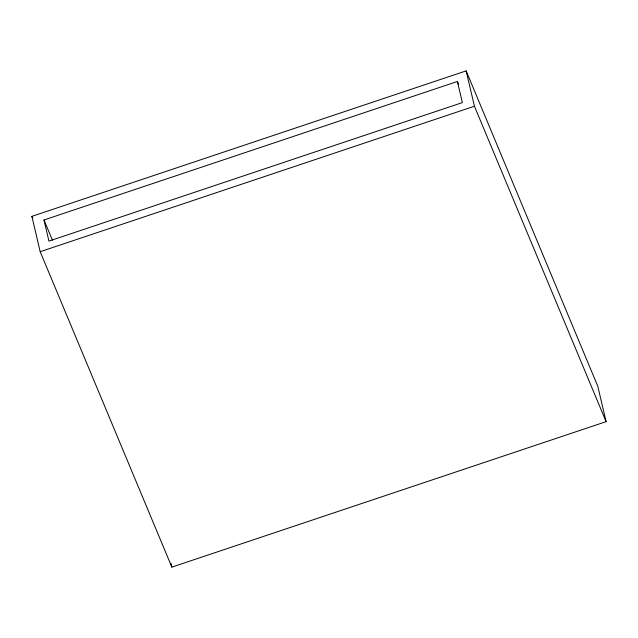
<?xml version="1.0" encoding="UTF-8"?>
<svg xmlns="http://www.w3.org/2000/svg" width="638" height="638" viewBox="0 0 638 638"><rect width="100%" height="100%" fill="white"/><g stroke="black" fill="none" stroke-linecap="round" stroke-linejoin="round"><path stroke-width="0.96" d="M31.9 216.346L466.147 70.874L597.806 386.293L606.1 421.654L171.853 567.126L40.194 251.707L31.9 216.346L32.666 218.188M457.398 81.481L462.351 102.598L48.935 241.092L43.982 219.982L457.398 81.481L458.547 84.24M40.194 251.707L474.433 106.227L466.147 70.874M474.433 106.227L606.1 421.654M43.982 219.982L52.412 240.159M170.96 563.306L171.853 567.126"/></g></svg>
